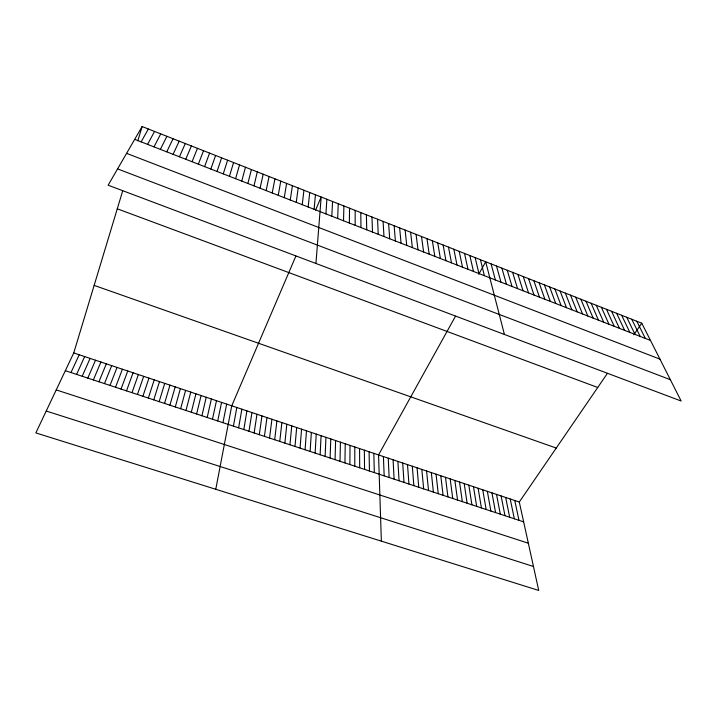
<?xml version="1.0" encoding="UTF-8"?>
<svg xmlns="http://www.w3.org/2000/svg" width="717" height="717" viewBox="0 0 717 717"><rect width="100%" height="100%" fill="white"/><g stroke="black" fill="none" stroke-linecap="round" stroke-linejoin="round"><path stroke-width="1.08" d="M354.781 466.167L354.807 446.978M355.157 225.308L355.175 210.404M349.869 464.544L350.03 445.382M349.349 223.041L349.555 208.19M344.94 462.922L345.236 443.778M340.001 461.291L340.432 442.165M343.515 220.764L343.909 205.967M335.054 459.66L335.61 440.561M330.089 458.02L330.788 438.938M337.671 218.488L338.245 203.745M325.115 456.379L325.948 437.325M320.123 454.73L321.099 435.703M331.801 216.202L332.571 201.504M315.122 453.081L316.233 434.072M310.111 451.432L311.357 432.441M325.921 213.908L326.88 199.263M305.083 449.774L306.473 430.809M315.937 263.48L321.171 197.023L315.561 210.135M300.047 448.107L301.579 429.169M295.001 446.449L296.668 427.529M314.109 209.301L315.444 194.764M289.937 444.773L291.747 425.88M284.864 443.097L286.809 424.231M308.176 206.989L309.708 192.506M279.773 441.421L281.871 422.573M302.224 204.668L303.954 190.247M274.674 439.736L276.914 420.915M269.556 438.051L271.94 419.248M264.43 436.366L266.957 417.581M296.255 202.337L298.182 187.971M259.294 434.672L261.965 415.914M290.268 200.007L292.393 185.694M254.141 432.969L256.964 414.238M248.978 431.267L251.945 412.562M284.264 197.668L286.585 183.409M243.798 429.555L246.917 410.877M238.609 427.843L241.871 409.192M278.25 195.32L280.759 181.114M233.41 426.131L236.816 407.498M272.209 192.963L274.925 178.82M215.772 489.281L231.752 405.804L295.87 256.086M222.96 422.68L226.671 404.101M266.15 190.605L269.063 176.516M217.717 420.951L221.58 402.398M212.465 419.221L216.48 400.686M260.074 188.239L263.193 174.204M207.195 417.482L211.363 398.975M201.907 415.743L206.227 397.263M253.979 185.864L257.304 171.883M196.61 413.996L201.092 395.542M191.305 412.239L195.929 393.812M247.876 183.48L251.398 169.562M185.981 410.483L190.767 392.082M180.639 408.726L185.586 390.353M241.746 181.087L245.474 167.231M175.289 406.96L180.388 388.614M169.929 405.186L175.19 386.875M235.597 178.694L239.541 164.892M164.552 403.42L169.965 385.128M607.38 373.405L519.287 502.025L538.718 590.449L35.85 432.916L73.752 352.934L122.697 190.865M137.798 140.846L142.118 126.55L641.769 323.197L681.15 401.036L108.133 185.201L142.118 126.55M229.431 176.292L233.581 162.544M159.156 401.637L164.74 383.38M153.752 399.853L159.488 381.623M223.247 173.881L227.603 160.196M148.329 398.069L154.236 379.858M142.898 396.277L148.957 378.101M217.045 171.462L221.616 157.839M137.449 394.475L143.678 376.326M131.991 392.674L138.381 374.552M210.825 169.033L215.602 155.472M126.515 390.873L133.066 372.777M204.587 166.604L209.579 153.106M121.03 389.062L127.743 370.994M115.527 387.243L122.401 369.21M198.331 164.166L203.538 150.722M110.006 385.423L117.05 367.418M104.476 383.595L111.691 365.625M192.048 161.719L197.471 148.338M98.928 381.767L106.313 363.824M93.362 379.938L100.918 362.022M185.757 159.264L191.394 145.945M87.788 378.092L95.513 360.212M179.438 156.799L185.3 143.543M82.195 376.255L90.091 358.401M76.594 374.399L84.66 356.582M173.102 154.334L179.187 141.141M70.974 372.544L79.211 354.754M166.756 151.852L173.048 138.731M160.384 149.369L166.9 136.302M153.985 146.877L160.733 133.882M147.577 144.377L154.549 131.444M455.492 316.206L378.549 454.928L381.363 541.156M478.723 274.315L485.687 261.768L504.427 334.472M141.15 141.876L148.338 128.997M633.846 334.758L641.769 323.197M46.22 411.029L533.457 566.493M56.231 389.914L528.339 543.217M65.337 370.689L523.652 521.868M73.752 352.934L519.287 502.025M94.151 285.393L556.249 448.053M117.283 208.79L597.736 387.485M117.579 168.907L670.35 379.696M126.586 153.357L659.954 359.136M134.697 139.358L650.489 340.441M636.768 321.225L645.354 338.433M631.758 319.253L640.2 336.425M626.73 317.272L635.029 334.409M621.684 315.292L629.84 332.392M616.629 313.302L624.641 330.358M611.565 311.303L619.434 328.332M606.483 309.305L614.2 326.289M601.384 307.297L608.957 324.245M596.275 305.29L603.705 322.202M591.149 303.273L598.435 320.14M586.013 301.248L593.147 318.079M580.86 299.222L587.841 316.018M575.697 297.188L582.527 313.947M570.517 295.153L577.203 311.868M565.328 293.11L571.852 309.78M560.12 291.057L566.493 307.692M554.895 289.005L561.115 305.594M549.661 286.943L555.729 303.497M544.409 284.873L550.315 301.382M539.139 282.803L544.893 299.276M533.86 280.723L539.462 297.152M528.572 278.644L534.004 295.028M523.258 276.556L528.537 292.894M517.934 274.459L523.052 290.761M512.601 272.361L517.557 288.61M507.242 270.255L512.037 286.459M501.882 268.14L506.507 284.308M496.496 266.016L500.959 282.148M491.1 263.892L495.393 279.98M480.417 259.688L484.387 275.687M475.138 257.609L478.947 273.562M469.841 255.53L473.48 271.429M464.526 253.442L468.004 269.296M514.752 500.502L519 520.336M459.203 251.344L462.519 267.154M510.217 498.987L514.34 518.794M505.664 497.464L509.67 517.262M453.861 249.238L457.007 265.012M501.102 495.931L504.992 515.711M496.522 494.407L500.305 514.17M448.501 247.132L451.486 262.861M491.943 492.866L495.599 512.61M443.133 245.017L445.947 260.701M487.345 491.333L490.885 511.06M482.738 489.792L486.153 509.5M437.746 242.902L440.39 258.532M478.122 488.241L481.421 507.941M473.489 486.7L476.671 506.372M432.351 240.778L434.825 256.363M468.846 485.14L471.903 504.795M464.195 483.59L467.134 503.226M426.938 238.644L429.241 254.185M459.534 482.03L462.348 501.649M421.506 236.511L423.639 251.999M454.865 480.462L457.554 500.063M450.177 478.893L452.741 498.476M416.066 234.369L418.02 249.812M445.481 477.325L447.928 496.89M440.776 475.747L443.088 495.295M410.608 232.218L412.383 247.616M436.061 474.17L438.248 493.699M431.329 472.584L433.391 492.095M405.132 230.067L406.736 245.411M426.588 470.997L428.524 490.491M399.647 227.907L401.072 243.206M421.838 469.411L423.648 488.877M417.07 467.816L418.755 487.264M394.144 225.738L395.39 240.993M412.302 466.22L413.852 485.651M407.516 464.616L408.932 484.029M388.623 223.57L389.69 238.77M402.712 463.012L404.003 482.398M397.908 461.398L399.064 480.775M383.084 221.383L383.98 236.538M393.086 459.785L394.108 479.135M377.536 219.205L378.244 234.307M388.247 458.172L389.143 477.504M383.407 456.55L384.169 475.855M371.971 217.009L372.499 232.066M373.826 453.341L374.319 472.611M366.387 214.813L366.737 229.816M369.085 451.755L369.452 471.006M364.335 450.168L364.577 469.393M360.794 212.617L360.956 227.567M359.575 448.573L359.683 467.78"/></g></svg>
